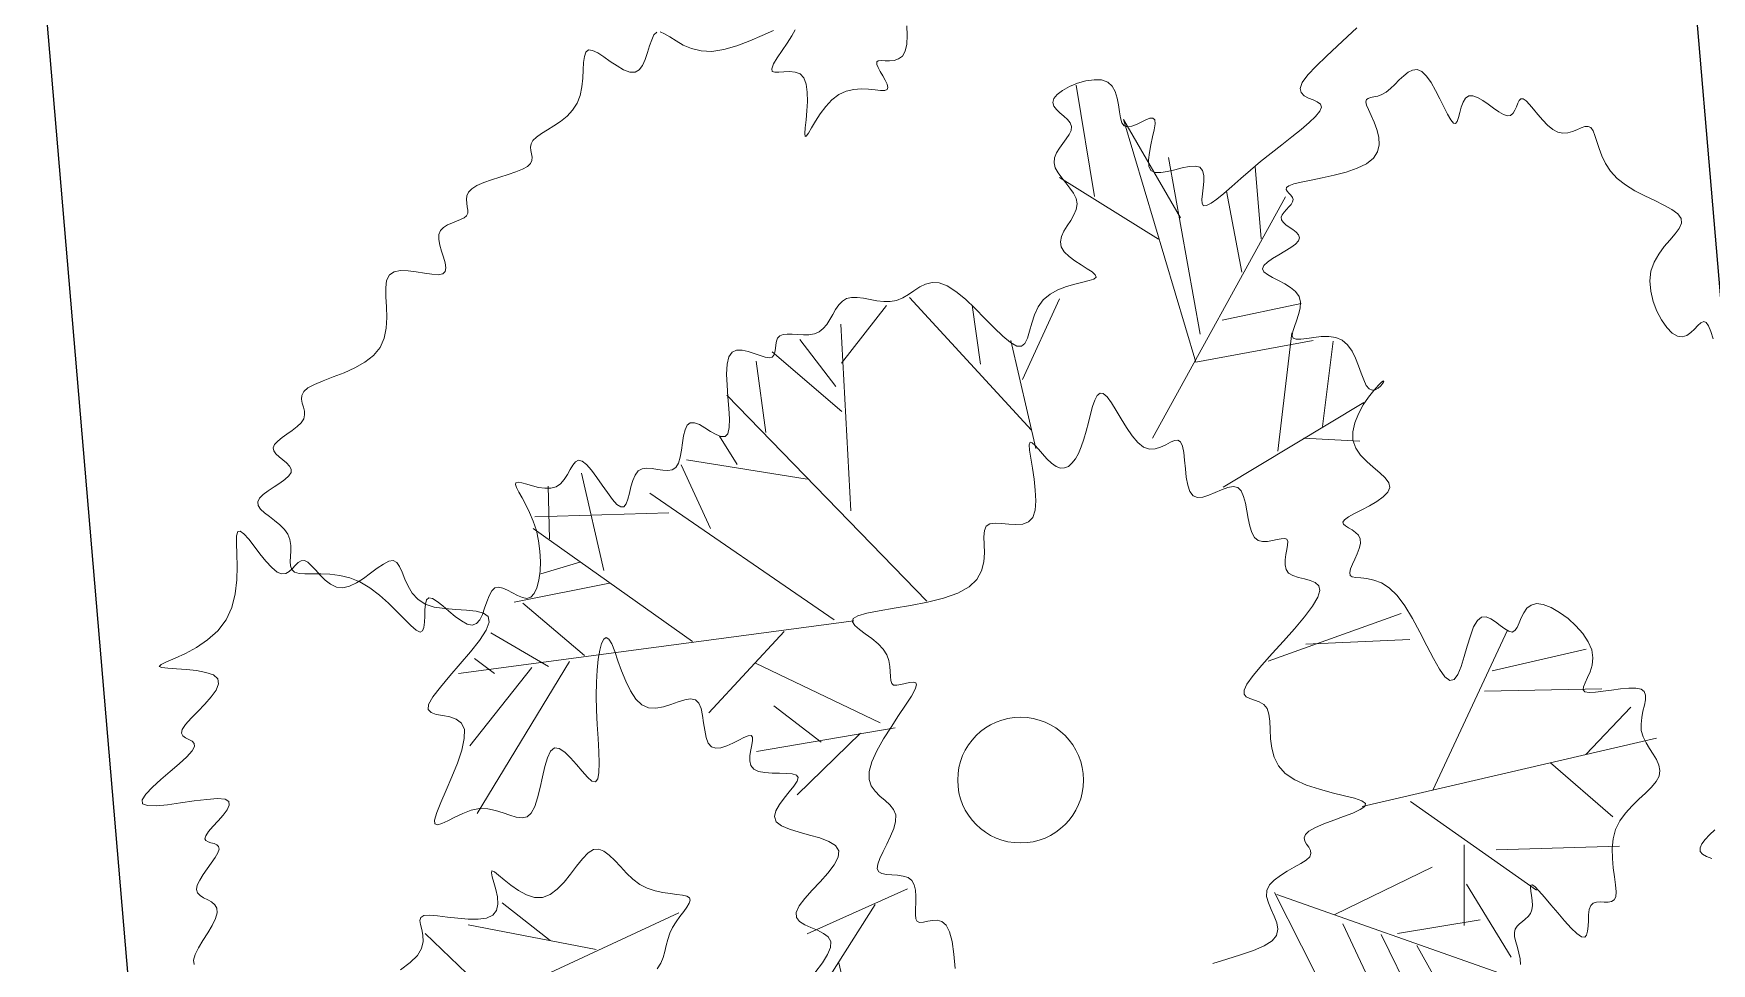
# Model space of a CAD drawing. Extents: x 2080 to 102394, y 2071 to 93424.
# Drawn here: x 80235.4 to 80458.3, y 77057.5 to 77181.1 of the extents above; entities that cross this region are included whole.
import ezdxf

# ---------------------------------------------------------------- set-up
doc = ezdxf.new("R2010")
doc.units = 0
doc.header["$LTSCALE"] = 20
doc.header["$MEASUREMENT"] = 0
doc.layers.add('casuanut tree', color=100, linetype='Continuous', lineweight=5)

# ---------------------------------------------------------------- blocks, each defined once
blk = doc.blocks.new('tr')
at = {"layer": 'casuanut tree'}
for p, q in [((0.2261, 0.6155), (0.2339, 0.7411)), ((0.3143, 0.5704), (0.2771, 0.692)), ((0.2771, 0.692), (0.2947, 0.4095)), ((0.2849, 0.5527), (0.1928, 0.6449)), ((0.3065, 0.4389), (0.3163, 0.6391)), ((0.3967, 0.5272), (0.4084, 0.6077)), ((0.3673, 0.4958), (0.3712, 0.588)), ((0.2285, 0.3375), (0.4338, 0.5671)), ((-0.0915, 0.4977), (-0.0281, 0.549)), ((0.0987, 0.3768), (-0.0009, 0.552)), ((-0.1033, 0.4448), (-0.1641, 0.5272)), ((-0.1035, 0.4735), (-0.1307, 0.5339)), ((-0.1186, 0.3345), (-0.0824, 0.54)), ((0.0595, 0.4614), (0.0655, 0.5279)), ((-0.1915, 0.4409), (-0.1837, 0.5213)), ((0.1017, 0.4342), (0.1621, 0.5128)), ((-0.0583, 0.2167), (-0.2243, 0.4916)), ((0.0987, 0.3557), (0.0987, 0.4795)), ((-0.4537, 0.3798), (-0.4417, 0.4372)), ((-0.4024, 0.3315), (-0.4024, 0.4433)), ((-0.2307, 0.4134), (-0.2425, 0.4487)), ((0.3339, 0.4487), (0.4241, 0.4468)), ((-0.2758, 0.3506), (-0.2915, 0.4272)), ((-0.1579, 0.3798), (-0.2847, 0.4312)), ((0.3614, 0.2918), (0.4065, 0.4173)), ((-0.3239, 0.2318), (-0.4688, 0.3949)), ((-0.317, 0.3781), (-0.4641, 0.4075)), ((-0.1639, 0.2197), (-0.333, 0.404)), ((0.2947, 0.4095), (0.428, 0.4036)), ((0.4163, 0.3075), (0.4496, 0.3977)), ((-0.4266, 0.3466), (-0.4719, 0.3436)), ((-0.3994, 0.3164), (-0.5081, 0.3194)), ((0.2928, 0.2663), (0.4673, 0.3232)), ((-0.4447, 0.2439), (-0.499, 0.3164)), ((-0.487, 0.2409), (-0.5413, 0.2922)), ((0.3928, 0.2996), (0.4535, 0.282)), ((-0.5473, 0.2469), (-0.5654, 0.2681)), ((-0.5051, 0.2439), (-0.5926, 0.1744)), ((-0.1428, 0.2137), (-0.5866, 0.256)), ((-0.4628, 0.2409), (-0.6017, 0.0989)), ((-0.2213, 0.2197), (-0.3239, 0.1502)), ((-0.1398, 0.0959), (-0.2605, 0.1925)), ((-0.2092, 0.0898), (-0.2515, 0.1412)), ((-0.1247, 0.0868), (-0.2817, 0.0959)), ((-0.1639, 0.0898), (-0.2485, 0.0385)), ((0.298, 0.0656), (0.455, 0.0838)), ((0.3433, 0.0747), (0.458, 0.0536)), ((0.445, -0.1163), (0.5666, 0.0392)), ((-0.5539, -0.0579), (-0.5967, -0.0051)), ((0.5395, -0.0014), (0.6476, -0.0014)), ((-0.6532, -0.073), (-0.6884, -0.0189)), ((-0.5062, -0.0793), (-0.6394, -0.0202)), ((0.526, -0.0217), (0.6544, -0.0487)), ((-0.4069, -0.0604), (-0.7425, -0.1308)), ((-0.1519, -0.0915), (-0.2726, -0.1156)), ((0.6206, -0.1163), (0.6814, -0.0758)), ((-0.1911, -0.1005), (-0.3843, -0.2908)), ((0.3639, -0.1163), (0.7017, -0.1163)), ((0.4179, -0.1231), (0.5328, -0.2516)), ((0.5801, -0.1163), (0.6341, -0.1907)), ((-0.2454, -0.1549), (-0.2454, -0.2576)), ((0.4652, -0.1839), (0.445, -0.2718)), ((0.2467, -0.1881), (0.3161, -0.4691)), ((0.249, -0.1907), (0.472, -0.3327)), ((0.307, -0.2274), (0.4248, -0.2002)), ((0.499, -0.1975), (0.6341, -0.2245)), ((0.3131, -0.2395), (0.3493, -0.4056)), ((0.458, -0.2274), (0.4882, -0.318)), ((0.3523, -0.2606), (0.3855, -0.4026)), ((0.3704, -0.2637), (0.464, -0.2697)), ((0.3885, -0.2818), (0.4218, -0.3966))]:
    blk.add_line(p, q, dxfattribs=at)
for points in [[(0.0648, 0.8486), (0.0625, 0.8379), (0.0599, 0.8285), (0.0565, 0.8212), (0.0523, 0.8167), (0.0474, 0.8145), (0.0423, 0.814), (0.0371, 0.8147), (0.0322, 0.8159), (0.028, 0.8171), (0.0247, 0.8175), (0.0227, 0.8167), (0.0222, 0.8141), (0.0228, 0.8102), (0.0241, 0.8053), (0.0258, 0.7999), (0.0274, 0.7946), (0.0284, 0.7899), (0.0285, 0.7862), (0.0272, 0.784), (0.0243, 0.7836), (0.0197, 0.7847), (0.0139, 0.7867), (0.007, 0.7891), (-0.0008, 0.7912), (-0.0092, 0.7926), (-0.0179, 0.7926), (-0.0268, 0.7908), (-0.0356, 0.7867), (-0.044, 0.781), (-0.0519, 0.7743), (-0.0589, 0.7675), (-0.0649, 0.7613), (-0.0696, 0.7564), (-0.0727, 0.7536), (-0.0741, 0.7536), (-0.0736, 0.7569), (-0.0717, 0.7631), (-0.0688, 0.7714), (-0.0657, 0.781), (-0.0627, 0.7912), (-0.0605, 0.8013), (-0.0596, 0.8104), (-0.0606, 0.8178), (-0.0638, 0.823), (-0.0687, 0.8263), (-0.0746, 0.8283), (-0.0807, 0.8294), (-0.0864, 0.8301), (-0.0908, 0.8311), (-0.0934, 0.8328), (-0.0932, 0.8358), (-0.09, 0.8405), (-0.0844, 0.8464), (-0.0774, 0.853), (-0.07, 0.8599), (-0.0632, 0.8666), (-0.0579, 0.8724)], [(-0.0816, 0.8771), (-0.0954, 0.8743), (-0.1103, 0.8716), (-0.1256, 0.8695), (-0.1405, 0.8686), (-0.1541, 0.8696), (-0.1657, 0.8729), (-0.1755, 0.8778), (-0.1837, 0.8838), (-0.1905, 0.8901), (-0.1962, 0.896), (-0.2011, 0.9009), (-0.2053, 0.904)], [(-0.2092, 0.9046), (-0.213, 0.9023), (-0.2167, 0.8976), (-0.2205, 0.8915), (-0.2244, 0.8846), (-0.2286, 0.8778), (-0.233, 0.8719), (-0.2378, 0.8678), (-0.243, 0.8663), (-0.2487, 0.8678), (-0.2548, 0.8719), (-0.261, 0.8777), (-0.2672, 0.8843), (-0.2732, 0.8909), (-0.2788, 0.8967), (-0.2838, 0.9008), (-0.288, 0.9023), (-0.2914, 0.9007), (-0.2941, 0.8964), (-0.2965, 0.8899), (-0.2989, 0.8819), (-0.3015, 0.873), (-0.3047, 0.8638), (-0.3087, 0.855), (-0.3139, 0.8471), (-0.3205, 0.8407), (-0.3281, 0.8356), (-0.3364, 0.8315), (-0.3448, 0.8282), (-0.3529, 0.8255), (-0.3603, 0.823), (-0.3666, 0.8205), (-0.3714, 0.8178), (-0.3742, 0.8146), (-0.3757, 0.811), (-0.3762, 0.8073), (-0.3763, 0.8034), (-0.3766, 0.7997), (-0.3775, 0.7963), (-0.3797, 0.7932), (-0.3837, 0.7908), (-0.3899, 0.789), (-0.3978, 0.7878), (-0.4068, 0.7869), (-0.4165, 0.7861), (-0.4263, 0.7853), (-0.4355, 0.7843), (-0.4437, 0.7828), (-0.4502, 0.7806), (-0.4546, 0.7777), (-0.4573, 0.7742), (-0.4587, 0.7702), (-0.4593, 0.7661), (-0.4595, 0.7621), (-0.4598, 0.7583), (-0.4607, 0.755), (-0.4626, 0.7525), (-0.4658, 0.7508), (-0.4701, 0.7497), (-0.4751, 0.749), (-0.4804, 0.7482), (-0.4857, 0.7472), (-0.4906, 0.7455), (-0.4946, 0.7428), (-0.4975, 0.7389), (-0.4989, 0.7336), (-0.4991, 0.7272), (-0.4988, 0.7202), (-0.4982, 0.7132), (-0.4979, 0.7066), (-0.4983, 0.7011), (-0.4999, 0.697), (-0.5031, 0.695), (-0.5083, 0.6953), (-0.5151, 0.6974), (-0.523, 0.7006), (-0.5315, 0.7041), (-0.5402, 0.7073), (-0.5484, 0.7094), (-0.5557, 0.7097), (-0.5616, 0.7074), (-0.5659, 0.7021), (-0.5687, 0.6941), (-0.5709, 0.6843), (-0.5728, 0.6733), (-0.5751, 0.6617), (-0.5783, 0.6503), (-0.583, 0.6398), (-0.5898, 0.6308), (-0.599, 0.6238), (-0.6102, 0.6186), (-0.6226, 0.6149), (-0.6355, 0.6123), (-0.6483, 0.6104), (-0.6603, 0.6087), (-0.6706, 0.607), (-0.6787, 0.6048), (-0.6841, 0.6019), (-0.6872, 0.5983), (-0.6885, 0.5942), (-0.6887, 0.5898), (-0.6885, 0.5852), (-0.6884, 0.5806), (-0.6891, 0.5762), (-0.6911, 0.5722), (-0.695, 0.5686), (-0.7003, 0.5655), (-0.7065, 0.5626), (-0.7131, 0.5599), (-0.7194, 0.5573), (-0.725, 0.5546), (-0.7293, 0.5517), (-0.7317, 0.5485), (-0.7318, 0.5449), (-0.7302, 0.541), (-0.7274, 0.5369), (-0.7241, 0.5327), (-0.7208, 0.5285), (-0.7184, 0.5244), (-0.7173, 0.5205), (-0.7182, 0.5169), (-0.7215, 0.5138), (-0.7268, 0.5109), (-0.7333, 0.5082), (-0.7405, 0.5055), (-0.7477, 0.5028), (-0.7541, 0.5), (-0.7591, 0.4968), (-0.7621, 0.4933), (-0.7625, 0.4892), (-0.7607, 0.4847), (-0.7574, 0.4797), (-0.7531, 0.4744), (-0.7483, 0.4688), (-0.7437, 0.4629), (-0.7398, 0.4567), (-0.7373, 0.4505), (-0.7365, 0.4441), (-0.737, 0.4377), (-0.7384, 0.4316), (-0.7401, 0.4257), (-0.7416, 0.4202), (-0.7424, 0.4153), (-0.7419, 0.4111), (-0.7395, 0.4076), (-0.7351, 0.4051), (-0.7287, 0.4031), (-0.7207, 0.4013), (-0.7115, 0.3992), (-0.7016, 0.3965), (-0.6913, 0.3927), (-0.6809, 0.3876), (-0.6709, 0.3806), (-0.6615, 0.3716), (-0.6529, 0.3611), (-0.6451, 0.35), (-0.6381, 0.3389), (-0.6318, 0.3287), (-0.6264, 0.3201), (-0.6217, 0.3138), (-0.6179, 0.3107), (-0.615, 0.3113), (-0.6126, 0.3148), (-0.6107, 0.3203), (-0.6089, 0.3269), (-0.6072, 0.3337), (-0.6053, 0.3397), (-0.6029, 0.344), (-0.5999, 0.3457), (-0.5962, 0.344), (-0.5917, 0.3396), (-0.5867, 0.3334), (-0.5814, 0.3262), (-0.5758, 0.3189), (-0.5702, 0.3124), (-0.5646, 0.3075), (-0.5594, 0.3051), (-0.5545, 0.3058), (-0.55, 0.3091), (-0.5457, 0.3143), (-0.5417, 0.3205), (-0.5377, 0.3269), (-0.5337, 0.3328), (-0.5297, 0.3375), (-0.5256, 0.34), (-0.5213, 0.34), (-0.5168, 0.3378), (-0.5122, 0.3343), (-0.5075, 0.33), (-0.5027, 0.3258), (-0.4979, 0.3224), (-0.4932, 0.3205), (-0.4885, 0.3209), (-0.4839, 0.324), (-0.4796, 0.3296), (-0.4756, 0.3373), (-0.4721, 0.3467), (-0.4693, 0.3572), (-0.4672, 0.3686), (-0.4661, 0.3803), (-0.4659, 0.3919), (-0.4669, 0.403), (-0.4686, 0.4134), (-0.4708, 0.4228), (-0.4731, 0.4312), (-0.4751, 0.4382), (-0.4765, 0.4437), (-0.477, 0.4475), (-0.4761, 0.4493), (-0.4736, 0.4492), (-0.4697, 0.4475), (-0.4647, 0.4448), (-0.4589, 0.4416), (-0.4526, 0.4384), (-0.446, 0.4359), (-0.4395, 0.4344), (-0.4333, 0.4347), (-0.4277, 0.4369), (-0.4226, 0.4407), (-0.418, 0.4453), (-0.4137, 0.45), (-0.4097, 0.4542), (-0.4059, 0.457), (-0.4021, 0.4579), (-0.3984, 0.4561), (-0.3945, 0.4512), (-0.3906, 0.4438), (-0.3867, 0.4347), (-0.3828, 0.425), (-0.3789, 0.4154), (-0.3751, 0.4068), (-0.3715, 0.4002), (-0.368, 0.3964), (-0.3647, 0.396), (-0.3615, 0.3985), (-0.3584, 0.4032), (-0.3552, 0.4092), (-0.3518, 0.4158), (-0.3482, 0.4222), (-0.3442, 0.4276), (-0.3398, 0.4313), (-0.3349, 0.4327), (-0.3297, 0.4322), (-0.3242, 0.4304), (-0.3186, 0.4281), (-0.313, 0.4258), (-0.3077, 0.4242), (-0.3027, 0.4239), (-0.2982, 0.4257), (-0.2942, 0.4298), (-0.2908, 0.4359), (-0.2876, 0.4431), (-0.2847, 0.4507), (-0.2817, 0.4581), (-0.2785, 0.4643), (-0.2751, 0.4688), (-0.2712, 0.4707), (-0.2666, 0.4697), (-0.2617, 0.4663), (-0.2565, 0.4615), (-0.2512, 0.4562), (-0.246, 0.4515), (-0.2411, 0.4481), (-0.2366, 0.4471), (-0.2329, 0.4493), (-0.2299, 0.4555), (-0.2275, 0.4649), (-0.2255, 0.4765), (-0.2236, 0.4893), (-0.2216, 0.5024), (-0.2193, 0.5146), (-0.2163, 0.5251), (-0.2126, 0.5327), (-0.2079, 0.5369), (-0.2024, 0.5379), (-0.1964, 0.5367), (-0.1902, 0.5338), (-0.1841, 0.5302), (-0.1782, 0.5264), (-0.173, 0.5232), (-0.1687, 0.5215), (-0.1654, 0.5216), (-0.163, 0.5234), (-0.1613, 0.5263), (-0.1598, 0.53), (-0.1584, 0.534), (-0.1568, 0.5378), (-0.1547, 0.5409), (-0.1518, 0.5429), (-0.1479, 0.5434), (-0.1432, 0.5428), (-0.1378, 0.5414), (-0.132, 0.5396), (-0.1258, 0.5379), (-0.1197, 0.5367), (-0.1136, 0.5363), (-0.1079, 0.5372), (-0.1026, 0.5397), (-0.0978, 0.5434), (-0.0932, 0.5479), (-0.0887, 0.5527), (-0.0843, 0.5575), (-0.0797, 0.5616), (-0.0749, 0.5648), (-0.0696, 0.5665), (-0.0639, 0.5665), (-0.0577, 0.565), (-0.0511, 0.5626), (-0.0443, 0.5596), (-0.0372, 0.5566), (-0.03, 0.554), (-0.0228, 0.5523), (-0.0156, 0.5519), (-0.0084, 0.5531), (-0.0013, 0.5554), (0.0057, 0.5582), (0.0129, 0.5608), (0.0201, 0.5624), (0.0275, 0.5625), (0.0351, 0.5603), (0.043, 0.5553), (0.0511, 0.5469), (0.0595, 0.5359), (0.0678, 0.5233), (0.0759, 0.5102), (0.0838, 0.4975), (0.0911, 0.4862), (0.0979, 0.4773), (0.1038, 0.4719), (0.1089, 0.4706), (0.1133, 0.4729), (0.1174, 0.478), (0.1215, 0.485), (0.126, 0.4931), (0.131, 0.5015), (0.137, 0.5094), (0.1443, 0.5158), (0.153, 0.5203), (0.1627, 0.523), (0.1728, 0.5243), (0.1826, 0.5248), (0.1916, 0.5249), (0.1991, 0.525), (0.2046, 0.5256), (0.2074, 0.5271), (0.2071, 0.5298), (0.2044, 0.5338), (0.1998, 0.5386), (0.1943, 0.5441), (0.1885, 0.5501), (0.1832, 0.5564), (0.1791, 0.5627), (0.177, 0.5688), (0.1774, 0.5745), (0.18, 0.5799), (0.184, 0.5851), (0.1889, 0.5902), (0.1941, 0.5953), (0.199, 0.6005), (0.2029, 0.6059), (0.2051, 0.6116), (0.2054, 0.6177), (0.204, 0.6241), (0.2014, 0.6307), (0.1982, 0.6374), (0.195, 0.644), (0.1923, 0.6504), (0.1906, 0.6566), (0.1905, 0.6623), (0.1923, 0.6676), (0.1957, 0.6724), (0.2001, 0.6768), (0.205, 0.681), (0.2098, 0.6851), (0.2141, 0.6891), (0.2172, 0.6931), (0.2186, 0.6972), (0.2181, 0.7016), (0.2159, 0.706), (0.2128, 0.7106), (0.2095, 0.7151), (0.2065, 0.7196), (0.2045, 0.724), (0.2042, 0.7282), (0.2063, 0.7322), (0.211, 0.7358), (0.218, 0.7389), (0.2266, 0.7413), (0.2361, 0.7429), (0.2458, 0.7434), (0.255, 0.7426), (0.2631, 0.7405), (0.2693, 0.7367), (0.2732, 0.7312), (0.2751, 0.7245), (0.2756, 0.7169), (0.2752, 0.7091), (0.2745, 0.7014), (0.2741, 0.6945), (0.2744, 0.6888), (0.2761, 0.6848), (0.2795, 0.6829), (0.2842, 0.6826), (0.2898, 0.6834), (0.2956, 0.6847), (0.3012, 0.686), (0.306, 0.6866), (0.3094, 0.686), (0.311, 0.6837), (0.3103, 0.6793), (0.3079, 0.673), (0.3043, 0.6656), (0.3004, 0.6575), (0.2968, 0.6493), (0.294, 0.6416), (0.2929, 0.6348), (0.2941, 0.6296), (0.298, 0.6264), (0.3041, 0.6247), (0.3118, 0.6242), (0.3203, 0.6243), (0.3288, 0.6245), (0.3368, 0.6242), (0.3435, 0.6231), (0.3481, 0.6206), (0.3502, 0.6164), (0.3503, 0.6108), (0.3488, 0.6043), (0.3466, 0.5975), (0.3442, 0.5909), (0.3423, 0.5851), (0.3415, 0.5806), (0.3425, 0.5778), (0.3458, 0.5772), (0.3512, 0.5786), (0.3586, 0.5818), (0.3677, 0.5862), (0.3782, 0.5918), (0.3898, 0.5981), (0.4024, 0.6048), (0.4157, 0.6116), (0.4293, 0.6182), (0.4429, 0.6246), (0.4559, 0.6308), (0.4679, 0.6365), (0.4783, 0.6419), (0.4868, 0.6469), (0.4927, 0.6515), (0.4956, 0.6555), (0.4953, 0.6591), (0.4925, 0.6624), (0.4883, 0.6655), (0.4837, 0.6688), (0.4796, 0.6724), (0.4771, 0.6765), (0.4772, 0.6813), (0.481, 0.6871), (0.489, 0.694), (0.5004, 0.7016), (0.5139, 0.7097), (0.5281, 0.7179), (0.5419, 0.7259), (0.554, 0.7332)], [(0.7315, -0.2609), (0.7261, -0.2577), (0.7224, -0.2542), (0.7208, -0.2504), (0.7216, -0.2466), (0.7244, -0.2426), (0.729, -0.2387), (0.735, -0.2347), (0.7422, -0.2306)], [(0.8639, 0.3047), (0.8632, 0.3131), (0.8621, 0.3199), (0.8604, 0.3243), (0.8579, 0.3258), (0.8545, 0.3251), (0.8505, 0.3229), (0.8459, 0.3199), (0.841, 0.317), (0.8359, 0.3149), (0.8307, 0.3144), (0.8255, 0.3164), (0.8206, 0.3212), (0.8162, 0.3287), (0.8124, 0.3381), (0.8096, 0.3489), (0.8081, 0.3605), (0.808, 0.3723), (0.8096, 0.3837), (0.8131, 0.3941), (0.8188, 0.4031), (0.8259, 0.4107), (0.8338, 0.4173), (0.8417, 0.4231), (0.849, 0.4284), (0.8548, 0.4334), (0.8585, 0.4384), (0.8593, 0.4437), (0.8568, 0.4495), (0.8514, 0.4557), (0.8439, 0.4625), (0.835, 0.4698), (0.8253, 0.4775), (0.8158, 0.4857), (0.807, 0.4943), (0.7996, 0.5034), (0.7943, 0.5129), (0.7908, 0.5225), (0.7887, 0.5318), (0.7875, 0.5407), (0.7869, 0.5489), (0.7863, 0.5559), (0.7855, 0.5615), (0.7839, 0.5654), (0.7812, 0.5674), (0.7776, 0.568), (0.7732, 0.5676), (0.7682, 0.5667), (0.7629, 0.5658), (0.7574, 0.5656), (0.752, 0.5664), (0.7467, 0.5688), (0.7419, 0.5731), (0.7374, 0.579), (0.7333, 0.5858), (0.7295, 0.593), (0.7261, 0.6), (0.723, 0.6062), (0.7201, 0.611), (0.7174, 0.6139), (0.715, 0.6144), (0.7127, 0.613), (0.7104, 0.6103), (0.708, 0.607), (0.7055, 0.6035), (0.7027, 0.6007), (0.6996, 0.599), (0.696, 0.5992), (0.692, 0.6016), (0.6875, 0.6057), (0.6828, 0.611), (0.6779, 0.6167), (0.6729, 0.6222), (0.668, 0.6268), (0.6633, 0.6299), (0.6589, 0.6308), (0.6549, 0.629), (0.6512, 0.6253), (0.6479, 0.6203), (0.645, 0.6148), (0.6422, 0.6098), (0.6397, 0.6059), (0.6374, 0.604), (0.6352, 0.6048), (0.6332, 0.609), (0.6311, 0.616), (0.629, 0.6249), (0.6267, 0.6348), (0.6241, 0.6451), (0.6212, 0.6548), (0.6178, 0.663), (0.6139, 0.6691), (0.6093, 0.6723), (0.6043, 0.673), (0.5989, 0.6717), (0.5932, 0.6691), (0.5873, 0.6656), (0.5814, 0.6618), (0.5756, 0.6583), (0.5699, 0.6555), (0.5646, 0.654), (0.5597, 0.6535), (0.5554, 0.6535), (0.5516, 0.6536), (0.5487, 0.6533), (0.5465, 0.6524), (0.5453, 0.6502), (0.5452, 0.6465), (0.5461, 0.641), (0.5476, 0.6339), (0.5492, 0.6258), (0.5504, 0.6171), (0.5505, 0.6084), (0.5491, 0.6001), (0.5456, 0.5927), (0.5395, 0.5868), (0.5305, 0.5826), (0.5191, 0.58), (0.5061, 0.5787), (0.4924, 0.5782), (0.4787, 0.5783), (0.4659, 0.5787), (0.4548, 0.579), (0.4461, 0.5789), (0.4404, 0.5781), (0.4375, 0.5768), (0.4365, 0.5749), (0.4371, 0.5726), (0.4385, 0.57), (0.4401, 0.5674), (0.4413, 0.5646), (0.4416, 0.562), (0.4404, 0.5596), (0.4381, 0.5573), (0.4351, 0.5551), (0.4317, 0.5529), (0.4285, 0.5506), (0.4257, 0.5482), (0.424, 0.5457), (0.4236, 0.5429), (0.4248, 0.5398), (0.4273, 0.5364), (0.4304, 0.5329), (0.4337, 0.5293), (0.4366, 0.5258), (0.4384, 0.5223), (0.4388, 0.5189), (0.4371, 0.5158), (0.4329, 0.513), (0.4269, 0.5104), (0.4196, 0.508), (0.4119, 0.5055), (0.4044, 0.5031), (0.398, 0.5004), (0.3932, 0.4976), (0.3909, 0.4944), (0.3915, 0.4908), (0.3946, 0.4868), (0.3994, 0.4824), (0.4051, 0.4776), (0.4112, 0.4725), (0.4167, 0.467), (0.4211, 0.4611), (0.4236, 0.455), (0.4236, 0.4485), (0.4217, 0.4419), (0.4185, 0.4354), (0.4147, 0.4292), (0.4109, 0.4234), (0.4079, 0.4184), (0.4062, 0.4142), (0.4067, 0.411), (0.4096, 0.4091), (0.4148, 0.4079), (0.4215, 0.4073), (0.4293, 0.4067), (0.4376, 0.4057), (0.4458, 0.4039), (0.4533, 0.4009), (0.4596, 0.3964), (0.4642, 0.39), (0.4675, 0.3821), (0.4696, 0.3734), (0.471, 0.3644), (0.472, 0.3556), (0.4731, 0.3477), (0.4744, 0.3412), (0.4765, 0.3367), (0.4795, 0.3344), (0.4831, 0.3342), (0.4868, 0.3353), (0.4903, 0.3372), (0.493, 0.3393), (0.4945, 0.3411), (0.4944, 0.3419), (0.4922, 0.3412), (0.4877, 0.3385), (0.4814, 0.3339), (0.474, 0.3279), (0.4662, 0.3206), (0.4588, 0.3123), (0.4525, 0.3034), (0.448, 0.2942), (0.4461, 0.2848), (0.4472, 0.2756), (0.4506, 0.2668), (0.4557, 0.2582), (0.4614, 0.2502), (0.467, 0.2426), (0.4716, 0.2357), (0.4743, 0.2294), (0.4742, 0.224), (0.4709, 0.2193), (0.4648, 0.2154), (0.4568, 0.212), (0.4476, 0.2092), (0.4382, 0.2067), (0.4294, 0.2045), (0.422, 0.2024), (0.4168, 0.2003), (0.4144, 0.1981), (0.4145, 0.1958), (0.4163, 0.1933), (0.4192, 0.1904), (0.4226, 0.1873), (0.4258, 0.1838), (0.4282, 0.1799), (0.4292, 0.1755), (0.4282, 0.1706), (0.4257, 0.1654), (0.4222, 0.1601), (0.4182, 0.1548), (0.4144, 0.1498), (0.4111, 0.1452), (0.4092, 0.1414), (0.4089, 0.1383), (0.4109, 0.1362), (0.4147, 0.1346), (0.4201, 0.133), (0.4265, 0.1307), (0.4337, 0.1273), (0.4411, 0.1222), (0.4484, 0.1148), (0.4551, 0.1045), (0.461, 0.0912), (0.4661, 0.0756), (0.4706, 0.0589), (0.4748, 0.0423), (0.4787, 0.0268), (0.4826, 0.0136), (0.4867, 0.0038), (0.4911, -0.0014), (0.496, -0.0013), (0.5013, 0.0033), (0.507, 0.0112), (0.5128, 0.0211), (0.5187, 0.0319), (0.5247, 0.0423), (0.5305, 0.0512), (0.5362, 0.0572), (0.5415, 0.0596), (0.5465, 0.0588), (0.5513, 0.0557), (0.5557, 0.0511), (0.5599, 0.046), (0.5639, 0.0412), (0.5676, 0.0375), (0.5711, 0.0358), (0.5744, 0.0367), (0.5776, 0.0397), (0.581, 0.044), (0.5846, 0.049), (0.5886, 0.0539), (0.5932, 0.058), (0.5986, 0.0604), (0.6048, 0.0606), (0.612, 0.0579), (0.6199, 0.0526), (0.6278, 0.0453), (0.6354, 0.0365), (0.6422, 0.0267), (0.6478, 0.0164), (0.6516, 0.0061), (0.6533, -0.0037), (0.6525, -0.0124), (0.6498, -0.0202), (0.646, -0.027), (0.6417, -0.0328), (0.6378, -0.0378), (0.6349, -0.0418), (0.6338, -0.0451), (0.6352, -0.0476), (0.6397, -0.0494), (0.6467, -0.0506), (0.6553, -0.0516), (0.6649, -0.0524), (0.6747, -0.0533), (0.6839, -0.0546), (0.6916, -0.0563), (0.6972, -0.0589), (0.7, -0.0623), (0.7005, -0.0665), (0.6992, -0.0715), (0.6967, -0.0772), (0.6937, -0.0833), (0.6907, -0.0899), (0.6883, -0.0968), (0.687, -0.1039), (0.6874, -0.1112), (0.6891, -0.1184), (0.6914, -0.1256), (0.6939, -0.1327), (0.6961, -0.1395), (0.6973, -0.1461), (0.6971, -0.1523), (0.6949, -0.158), (0.6904, -0.1633), (0.6838, -0.1683), (0.6759, -0.1732), (0.6671, -0.1783), (0.6579, -0.1838), (0.649, -0.19), (0.6409, -0.1971), (0.6341, -0.2054), (0.6291, -0.2148), (0.6256, -0.2252), (0.6233, -0.236), (0.6219, -0.2466), (0.6209, -0.2567), (0.62, -0.2657), (0.6189, -0.2732), (0.6172, -0.2786), (0.6147, -0.2817), (0.6114, -0.2828), (0.6076, -0.2825), (0.6034, -0.2816), (0.5992, -0.2804), (0.5951, -0.2797), (0.5912, -0.28), (0.588, -0.282), (0.5853, -0.2859), (0.5832, -0.2913), (0.5815, -0.2975), (0.5798, -0.3037), (0.578, -0.3091), (0.5759, -0.313), (0.5733, -0.3148), (0.5699, -0.3135), (0.5657, -0.3089), (0.5608, -0.3014), (0.5555, -0.292), (0.55, -0.2816), (0.5446, -0.271), (0.5395, -0.2611), (0.5351, -0.2528), (0.5317, -0.247), (0.5292, -0.2444), (0.5277, -0.2446), (0.5268, -0.247), (0.5263, -0.251), (0.5259, -0.2561), (0.5253, -0.2616), (0.5243, -0.2671), (0.5226, -0.2718), (0.5201, -0.2755), (0.5169, -0.2782), (0.5132, -0.2802), (0.5094, -0.282), (0.5057, -0.2837), (0.5024, -0.2858), (0.4997, -0.2885), (0.4979, -0.2921), (0.4971, -0.2969), (0.4971, -0.3027), (0.4975, -0.309), (0.4977, -0.3156), (0.4975, -0.3222), (0.4965, -0.3284)], [(-0.2738, -0.1597), (-0.2633, -0.1509), (-0.2554, -0.1431), (-0.2504, -0.1361), (-0.2486, -0.1299), (-0.2503, -0.1242), (-0.2545, -0.1191), (-0.2603, -0.1142), (-0.2668, -0.1096), (-0.2729, -0.1049), (-0.2776, -0.1001), (-0.28, -0.0949), (-0.279, -0.0893), (-0.2741, -0.0831), (-0.266, -0.0764), (-0.256, -0.0693), (-0.2451, -0.062), (-0.2346, -0.0545), (-0.2257, -0.0471), (-0.2194, -0.0399), (-0.2171, -0.033), (-0.2194, -0.0264), (-0.2257, -0.0202), (-0.2346, -0.0142), (-0.245, -0.0084), (-0.2557, -0.0028), (-0.2656, 0.0029), (-0.2734, 0.0086), (-0.2779, 0.0144), (-0.2784, 0.0204), (-0.2755, 0.0265), (-0.2701, 0.0325), (-0.2634, 0.0383), (-0.2563, 0.0438), (-0.2499, 0.0489), (-0.2451, 0.0534), (-0.243, 0.0572), (-0.2443, 0.0602), (-0.2485, 0.0626), (-0.2547, 0.0646), (-0.2623, 0.0665), (-0.2703, 0.0685), (-0.278, 0.0708), (-0.2845, 0.0737), (-0.2892, 0.0775), (-0.2913, 0.0822), (-0.2913, 0.0876), (-0.2899, 0.0933), (-0.2876, 0.099), (-0.2852, 0.1044), (-0.2833, 0.109), (-0.2825, 0.1126), (-0.2835, 0.1147), (-0.2868, 0.1151), (-0.2919, 0.1143), (-0.2982, 0.1128), (-0.3054, 0.111), (-0.3126, 0.1096), (-0.3195, 0.109), (-0.3254, 0.1097), (-0.3297, 0.1124), (-0.3321, 0.1173), (-0.333, 0.124), (-0.3328, 0.132), (-0.3321, 0.1404), (-0.3315, 0.1489), (-0.3314, 0.1566), (-0.3325, 0.1631), (-0.3353, 0.1676), (-0.3402, 0.1699), (-0.3467, 0.1703), (-0.3545, 0.1696), (-0.3631, 0.1686), (-0.3719, 0.168), (-0.3805, 0.1684), (-0.3883, 0.1707), (-0.395, 0.1755), (-0.4001, 0.1833), (-0.4039, 0.1936), (-0.4065, 0.2053), (-0.4084, 0.2176), (-0.4098, 0.2297), (-0.411, 0.2406), (-0.4124, 0.2495), (-0.4141, 0.2555), (-0.4166, 0.2579), (-0.4197, 0.2568), (-0.4232, 0.2526), (-0.427, 0.2457), (-0.4309, 0.2363), (-0.4349, 0.2248), (-0.4387, 0.2116), (-0.4423, 0.1969), (-0.4455, 0.1813), (-0.4483, 0.1654), (-0.451, 0.1498), (-0.4536, 0.1354), (-0.4561, 0.1228), (-0.4588, 0.1128), (-0.4616, 0.1061), (-0.4648, 0.1034), (-0.4684, 0.1052), (-0.4723, 0.1105), (-0.4766, 0.1182), (-0.4811, 0.1271), (-0.4859, 0.1359), (-0.4908, 0.1436), (-0.4958, 0.149), (-0.5008, 0.1507), (-0.5059, 0.1481), (-0.511, 0.1418), (-0.5161, 0.1328), (-0.5213, 0.1223), (-0.5265, 0.1112), (-0.5317, 0.1007), (-0.5371, 0.0917), (-0.5425, 0.0854), (-0.5481, 0.0824), (-0.5538, 0.0825), (-0.5599, 0.0847), (-0.5663, 0.0885), (-0.5732, 0.0929), (-0.5807, 0.0974), (-0.5888, 0.1011), (-0.5977, 0.1034), (-0.6073, 0.1037), (-0.6172, 0.1024), (-0.6267, 0.1004), (-0.6354, 0.0982), (-0.6426, 0.0966), (-0.6477, 0.0963), (-0.6502, 0.0979), (-0.6495, 0.1023), (-0.6452, 0.1098), (-0.6382, 0.1199), (-0.6293, 0.1318), (-0.6198, 0.1449), (-0.6105, 0.1584), (-0.6024, 0.1715), (-0.5967, 0.1835), (-0.5943, 0.1935), (-0.5958, 0.2012), (-0.6005, 0.2068), (-0.6071, 0.2109), (-0.6144, 0.2141), (-0.6213, 0.217), (-0.6264, 0.2202), (-0.6287, 0.2242), (-0.627, 0.2296), (-0.6203, 0.2369), (-0.6098, 0.2457), (-0.5967, 0.2555), (-0.5823, 0.2659), (-0.5682, 0.2765), (-0.5555, 0.2866), (-0.5458, 0.296), (-0.5403, 0.304), (-0.5399, 0.3103), (-0.5441, 0.3153), (-0.5518, 0.3193), (-0.5619, 0.3228), (-0.5734, 0.3262), (-0.5852, 0.33), (-0.5963, 0.3344), (-0.6056, 0.34), (-0.6123, 0.3471), (-0.6167, 0.3552), (-0.6195, 0.3637), (-0.6212, 0.3723), (-0.6224, 0.3803), (-0.6238, 0.3871), (-0.6258, 0.3923), (-0.6292, 0.3952), (-0.6343, 0.3957), (-0.6409, 0.394), (-0.6487, 0.391), (-0.6572, 0.3872), (-0.6661, 0.3834), (-0.675, 0.3802), (-0.6834, 0.3783), (-0.6911, 0.3783), (-0.6978, 0.3808), (-0.7034, 0.3853), (-0.7082, 0.3911), (-0.7124, 0.3976), (-0.7161, 0.4042), (-0.7195, 0.4102), (-0.7227, 0.4149), (-0.726, 0.4178), (-0.7295, 0.4183), (-0.7332, 0.4171), (-0.7371, 0.4147), (-0.7411, 0.412), (-0.7453, 0.4097), (-0.7496, 0.4084), (-0.7541, 0.409), (-0.7587, 0.4121), (-0.7634, 0.4183), (-0.7681, 0.4266), (-0.7727, 0.4362), (-0.7771, 0.446), (-0.7813, 0.4549), (-0.7851, 0.4619), (-0.7885, 0.466), (-0.7913, 0.4662), (-0.7936, 0.4618), (-0.7957, 0.4534), (-0.7979, 0.4419), (-0.8008, 0.4283), (-0.8046, 0.4137), (-0.8099, 0.3989), (-0.8169, 0.3849), (-0.8262, 0.3727), (-0.838, 0.363), (-0.8513, 0.3557), (-0.8653, 0.3503), (-0.879, 0.3465), (-0.8914, 0.3439), (-0.9015, 0.342), (-0.9082, 0.3405), (-0.9107, 0.3389), (-0.9083, 0.337), (-0.9018, 0.3347), (-0.8926, 0.3319), (-0.882, 0.3286), (-0.8711, 0.3249), (-0.8613, 0.3207), (-0.8538, 0.316), (-0.8499, 0.3107), (-0.8505, 0.305), (-0.8548, 0.2989), (-0.8619, 0.2927), (-0.8707, 0.2864), (-0.8802, 0.2802), (-0.8892, 0.2744), (-0.8967, 0.2692), (-0.9017, 0.2645), (-0.9034, 0.2607), (-0.9025, 0.2575), (-0.9, 0.2547), (-0.8968, 0.252), (-0.8938, 0.2493), (-0.892, 0.2463), (-0.8925, 0.2428), (-0.8961, 0.2386), (-0.9034, 0.2335), (-0.9136, 0.2278), (-0.9253, 0.2216), (-0.9374, 0.2152), (-0.9486, 0.209), (-0.9575, 0.2031), (-0.9629, 0.1979), (-0.9636, 0.1935), (-0.9587, 0.1903), (-0.9492, 0.1879), (-0.9364, 0.1862), (-0.9218, 0.1848), (-0.9067, 0.1836), (-0.8925, 0.1821), (-0.8806, 0.1803), (-0.8724, 0.1778), (-0.8689, 0.1744), (-0.8694, 0.1702), (-0.873, 0.1656), (-0.8787, 0.1607), (-0.8856, 0.1558), (-0.8925, 0.151), (-0.8986, 0.1466), (-0.9028, 0.1428), (-0.9045, 0.1398), (-0.9039, 0.1375), (-0.9018, 0.1355), (-0.8989, 0.1338), (-0.8957, 0.1321), (-0.893, 0.1302), (-0.8914, 0.1278), (-0.8916, 0.1248), (-0.8939, 0.121), (-0.8981, 0.1166), (-0.9035, 0.1117), (-0.9094, 0.1065), (-0.9153, 0.1012), (-0.9205, 0.096), (-0.9244, 0.091), (-0.9265, 0.0865), (-0.9261, 0.0826), (-0.924, 0.079), (-0.9206, 0.0758), (-0.9167, 0.0725), (-0.913, 0.0692), (-0.9101, 0.0654), (-0.9088, 0.0611), (-0.9096, 0.0561), (-0.913, 0.0501), (-0.9184, 0.0436), (-0.925, 0.0366), (-0.9321, 0.0294), (-0.9387, 0.0225), (-0.9441, 0.016), (-0.9474, 0.0102), (-0.9478, 0.0054)], [(0.1617, -0.2499), (0.178, -0.2486), (0.1941, -0.2474), (0.2092, -0.246), (0.2222, -0.2437), (0.2322, -0.2403), (0.2383, -0.2353), (0.2411, -0.2289), (0.2416, -0.2217), (0.2406, -0.2138), (0.2389, -0.2057), (0.2375, -0.1978), (0.2372, -0.1904), (0.2389, -0.1839), (0.2432, -0.1786), (0.2496, -0.1744), (0.2575, -0.1709), (0.2661, -0.168), (0.2747, -0.1655), (0.2828, -0.1632), (0.2894, -0.1608), (0.2941, -0.158), (0.2962, -0.1548), (0.2964, -0.1513), (0.2954, -0.1474), (0.2939, -0.1435), (0.2929, -0.1397), (0.293, -0.136), (0.295, -0.1327), (0.2997, -0.1299), (0.3076, -0.1276), (0.3179, -0.1258), (0.3295, -0.1243), (0.3412, -0.1228), (0.3521, -0.1213), (0.361, -0.1194), (0.3668, -0.1171), (0.3684, -0.1141), (0.3651, -0.1103), (0.3576, -0.1056), (0.3472, -0.1002), (0.3348, -0.0939), (0.3216, -0.0869), (0.3087, -0.0791), (0.2973, -0.0705), (0.2884, -0.0611), (0.283, -0.0511), (0.2805, -0.0406), (0.2802, -0.03), (0.2813, -0.0196), (0.2831, -0.0096), (0.2848, -0.0004), (0.2857, 0.0077), (0.2851, 0.0144), (0.2824, 0.0195), (0.2782, 0.0234), (0.2734, 0.0265), (0.2687, 0.0293), (0.2652, 0.0322), (0.2635, 0.0356), (0.2646, 0.04), (0.2693, 0.0459), (0.2781, 0.0536), (0.2902, 0.0627), (0.3044, 0.0727), (0.3197, 0.0834), (0.3349, 0.0941), (0.3488, 0.1046), (0.3603, 0.1142), (0.3684, 0.1226), (0.3721, 0.1294), (0.3721, 0.1348), (0.3692, 0.1392), (0.3643, 0.1428), (0.3583, 0.1461), (0.3521, 0.1492), (0.3465, 0.1525), (0.3425, 0.1564), (0.3407, 0.161), (0.3407, 0.1661), (0.3421, 0.1716), (0.3442, 0.1771), (0.3465, 0.1823), (0.3485, 0.1869), (0.3496, 0.1908), (0.3493, 0.1935), (0.3471, 0.195), (0.3433, 0.1956), (0.3385, 0.1957), (0.3331, 0.1957), (0.3275, 0.196), (0.3222, 0.1972), (0.3176, 0.1996), (0.3143, 0.2037), (0.3126, 0.2097), (0.312, 0.2173), (0.3123, 0.2258), (0.3128, 0.2347), (0.3132, 0.2433), (0.3129, 0.2512), (0.3116, 0.2577), (0.3087, 0.2623), (0.304, 0.2645), (0.2978, 0.2649), (0.2906, 0.264), (0.283, 0.2626), (0.2754, 0.2612), (0.2683, 0.2607), (0.2624, 0.2616), (0.258, 0.2645), (0.2556, 0.27), (0.2549, 0.2775), (0.2553, 0.2864), (0.2564, 0.2959), (0.2577, 0.3054), (0.2587, 0.3141), (0.259, 0.3214), (0.258, 0.3265), (0.2556, 0.329), (0.2517, 0.3294), (0.2467, 0.3285), (0.241, 0.3269), (0.2348, 0.3256), (0.2284, 0.3251), (0.2222, 0.3263), (0.2164, 0.3299), (0.2112, 0.3364), (0.2067, 0.3452), (0.2027, 0.3555), (0.1991, 0.3664), (0.1957, 0.377), (0.1925, 0.3865), (0.1893, 0.394), (0.186, 0.3986), (0.1825, 0.3998), (0.1788, 0.3979), (0.175, 0.3935), (0.1709, 0.3871), (0.1667, 0.3793), (0.1624, 0.3707), (0.1579, 0.362), (0.1533, 0.3536), (0.1486, 0.346), (0.1439, 0.3396), (0.1391, 0.3343), (0.1343, 0.3305), (0.1296, 0.328), (0.125, 0.3272), (0.1205, 0.3282), (0.1162, 0.331), (0.1121, 0.3357), (0.1082, 0.3416), (0.1046, 0.3481), (0.1014, 0.3543), (0.0985, 0.3594), (0.0961, 0.3629), (0.0941, 0.3638), (0.0925, 0.3614), (0.0915, 0.3554), (0.0907, 0.3462), (0.09, 0.335), (0.089, 0.3227), (0.0876, 0.3102), (0.0854, 0.2985), (0.0823, 0.2886), (0.0779, 0.2814), (0.0722, 0.2777), (0.0654, 0.2767), (0.0579, 0.2778), (0.0502, 0.28), (0.0426, 0.2826), (0.0356, 0.2846), (0.0296, 0.2853), (0.025, 0.2837), (0.022, 0.2793), (0.02, 0.2726), (0.0184, 0.2642), (0.0165, 0.2548), (0.0136, 0.2452), (0.0088, 0.236), (0.0016, 0.2279), (-0.0088, 0.2217), (-0.0228, 0.2178), (-0.0396, 0.216), (-0.0581, 0.2156), (-0.0772, 0.2162), (-0.0958, 0.2173), (-0.1127, 0.2184), (-0.1268, 0.2189), (-0.1372, 0.2183), (-0.1429, 0.2163), (-0.1445, 0.2129), (-0.1429, 0.2084), (-0.139, 0.2028), (-0.1337, 0.1966), (-0.1278, 0.1898), (-0.1223, 0.1827), (-0.118, 0.1755), (-0.1156, 0.1684), (-0.1148, 0.1616), (-0.1151, 0.1551), (-0.116, 0.1492), (-0.1171, 0.1439), (-0.1177, 0.1395), (-0.1174, 0.1361), (-0.1158, 0.1338), (-0.1124, 0.1327), (-0.1078, 0.1324), (-0.1027, 0.1325), (-0.0978, 0.1326), (-0.0936, 0.1321), (-0.0911, 0.1308), (-0.0907, 0.1281), (-0.0932, 0.1237), (-0.0991, 0.1171), (-0.1077, 0.1088), (-0.118, 0.0992), (-0.1291, 0.0886), (-0.1403, 0.0776), (-0.1504, 0.0665), (-0.1587, 0.0558), (-0.1642, 0.0459), (-0.1663, 0.0372), (-0.1655, 0.0296), (-0.1626, 0.0227), (-0.1586, 0.0163), (-0.154, 0.0103), (-0.1499, 0.0044), (-0.147, -0.0017), (-0.1462, -0.0082), (-0.1479, -0.0152), (-0.1518, -0.0226), (-0.1571, -0.0302), (-0.1631, -0.0377), (-0.1691, -0.0449), (-0.1744, -0.0516), (-0.1782, -0.0574), (-0.1799, -0.0622), (-0.179, -0.0659), (-0.1759, -0.0686), (-0.1712, -0.0707), (-0.1655, -0.0725), (-0.1594, -0.0744), (-0.1535, -0.0767), (-0.1485, -0.0796), (-0.145, -0.0837), (-0.1435, -0.0889), (-0.1435, -0.0952), (-0.1447, -0.1019), (-0.1465, -0.1089), (-0.1483, -0.1155), (-0.1498, -0.1215), (-0.1504, -0.1264), (-0.1495, -0.1299), (-0.147, -0.1316), (-0.143, -0.1321), (-0.1381, -0.1321), (-0.1328, -0.1323), (-0.1275, -0.1333), (-0.1228, -0.136), (-0.1191, -0.141), (-0.1169, -0.149), (-0.1166, -0.1604), (-0.1178, -0.1746), (-0.1202, -0.1905)], [(-0.4445, -0.1158), (-0.4393, -0.1107), (-0.4353, -0.1051), (-0.432, -0.099), (-0.429, -0.0927), (-0.4258, -0.0864), (-0.422, -0.0803), (-0.4174, -0.0746), (-0.4121, -0.0693), (-0.4066, -0.0644), (-0.4013, -0.06), (-0.3968, -0.056), (-0.3934, -0.0524), (-0.3915, -0.0492), (-0.3916, -0.0465), (-0.394, -0.0441), (-0.3984, -0.0419), (-0.4044, -0.0397), (-0.4115, -0.0372), (-0.4192, -0.0341), (-0.4273, -0.0303), (-0.4351, -0.0255), (-0.4423, -0.0194), (-0.4486, -0.012), (-0.454, -0.0038), (-0.4589, 0.0048), (-0.4635, 0.013), (-0.4681, 0.0202), (-0.4729, 0.0259), (-0.4781, 0.0294), (-0.484, 0.0302), (-0.4907, 0.0278), (-0.4983, 0.0229), (-0.5065, 0.0164), (-0.5152, 0.0092), (-0.5242, 0.0021), (-0.5334, -0.0039), (-0.5425, -0.008), (-0.5515, -0.0093), (-0.5602, -0.0072), (-0.5684, -0.0023), (-0.576, 0.0044), (-0.5829, 0.012), (-0.5889, 0.0195), (-0.5938, 0.0261), (-0.5975, 0.0307), (-0.5999, 0.0324), (-0.601, 0.0306), (-0.601, 0.0259), (-0.6007, 0.0192), (-0.6004, 0.0111), (-0.6006, 0.0027), (-0.602, -0.0051), (-0.605, -0.0117), (-0.6101, -0.016), (-0.6176, -0.0176), (-0.6271, -0.0167), (-0.6378, -0.0142), (-0.649, -0.0106), (-0.6601, -0.0066), (-0.6704, -0.0029), (-0.6791, -0.0002), (-0.6855, 0.0009), (-0.6892, -0.0002), (-0.6908, -0.0033), (-0.6911, -0.0079), (-0.691, -0.0137), (-0.6912, -0.0202), (-0.6926, -0.0272), (-0.6961, -0.0342), (-0.7024, -0.0408), (-0.7121, -0.0468), (-0.7244, -0.0521)]]:
    blk.add_lwpolyline(points, dxfattribs=at)
at = {"layer": 'casuanut tree', "linetype": 'Continuous'}
blk.add_circle((-0.0014, -0.0017), 0.0703, dxfattribs=at)

msp = doc.modelspace()

# ---------------------------------------------------------------- linework, layer by layer
at = {"linetype": 'Continuous', "ltscale": 0.5}
for p, q in [((80453.093, 77222.181), (80469.288, 77030.865)), ((80235.379, 77203.608), (80251.573, 77012.292))]:
    msp.add_line(p, q, dxfattribs=at)

# ---------------------------------------------------------------- block references
at = {"layer": 'casuanut tree', "linetype": 'Continuous', "xscale": 118.8994201579647, "yscale": 118.8994201579626, "zscale": 118.8994201579727, "rotation": 13.01607038380171}
msp.add_blockref('tr', (80366.658, 77082.143), dxfattribs=at)

doc.saveas('drawing.dxf')
